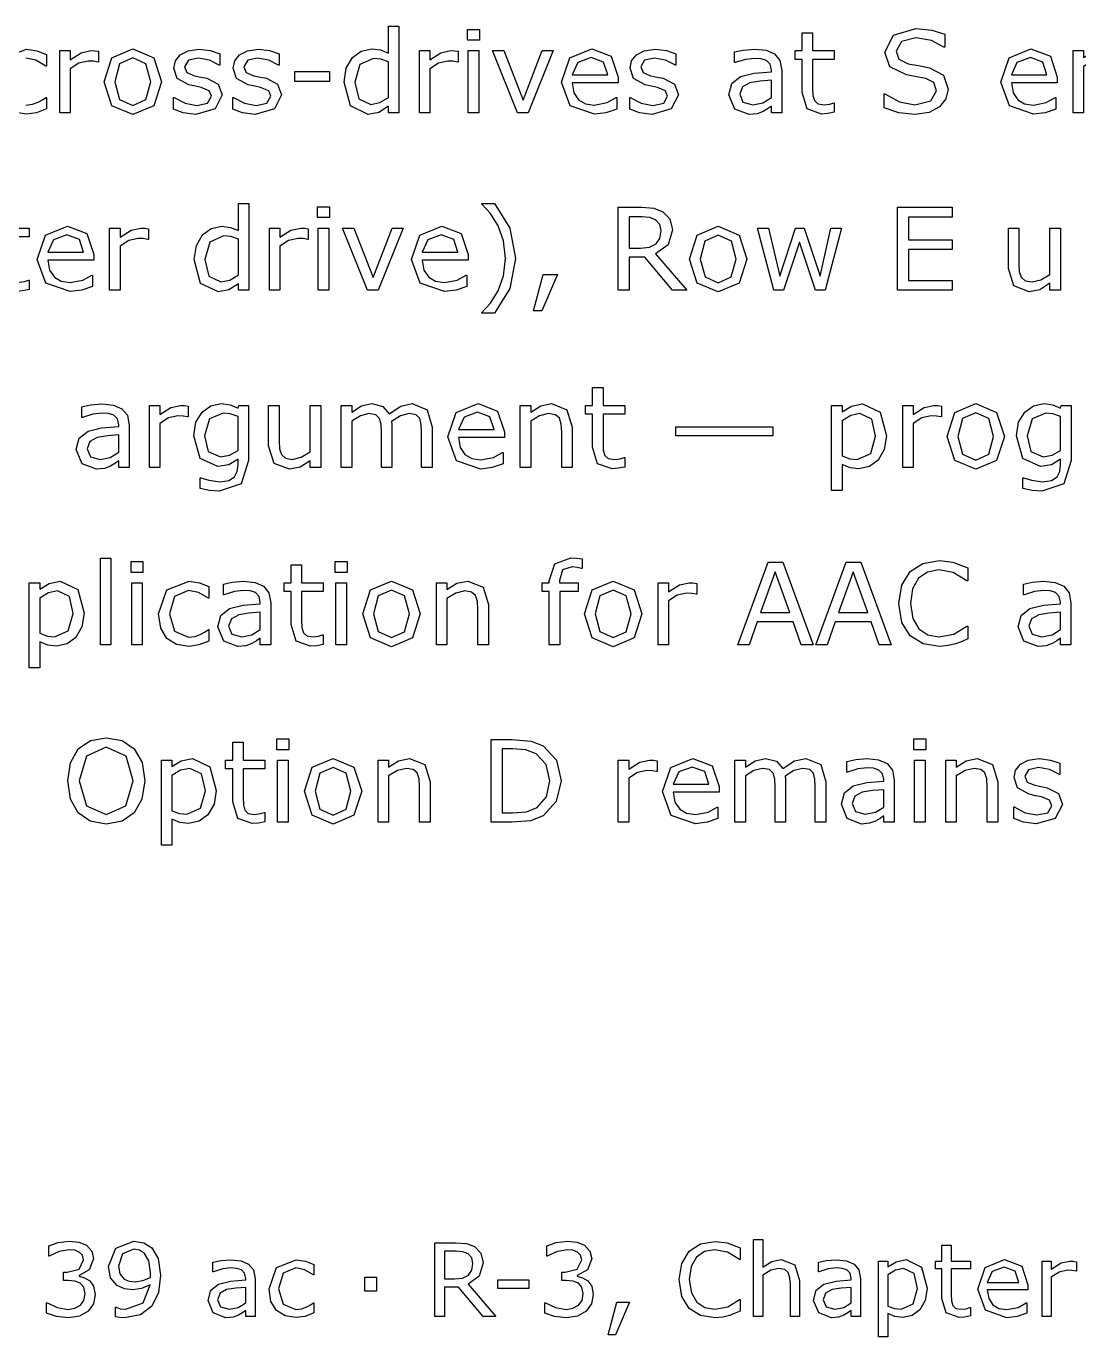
# Model space of a CAD drawing. Header units: inches. Extents: x -33163 to 19162, y -8858 to 30669.
# Drawn here: x 7019 to 7796, y 20212 to 21179 of the extents above; entities that cross this region are included whole.
import ezdxf

# ---------------------------------------------------------------- set-up
doc = ezdxf.new("R2010")
doc.units = ezdxf.units.IN
doc.layers.add('Layer 1', color=7, linetype='Continuous')
doc.layers.add('SOLID-2', color=253, linetype='Continuous')

# ---------------------------------------------------------------- blocks, each defined once
blk = doc.blocks.new('A$C0f725650')
at = {"layer": 'Layer 1', "color": 7}
for points in [[(114.457743, 26.458326), (114.239153, 26.458326), (114.239153, 26.594375), (114.042652, 26.46764), (113.820574, 26.42229), (113.45083, 26.601334), (113.314792, 27.097824), (113.361301, 27.391987), (113.4892, 27.61175), (113.672908, 27.746608), (113.891498, 27.793121), (114.072883, 27.771161), (114.239153, 27.704883), (114.239153, 28.267651), (114.457743, 28.267651), (114.457743, 26.458326)], [(116.139033, 27.974519), (115.892537, 27.974519), (115.892537, 28.201241), (116.139033, 28.201241), (116.139033, 27.974519)], [(125.923315, 26.952488), (125.875645, 26.75249), (125.744256, 26.585062), (125.52683, 26.468804), (125.229174, 26.42692), (124.891984, 26.461819), (124.588515, 26.565297), (124.588515, 26.85364), (124.604787, 26.85364), (124.908258, 26.685048), (125.231494, 26.625755), (125.56403, 26.705976), (125.683791, 26.919918), (125.626818, 27.089674), (125.455898, 27.174553), (125.266374, 27.212944), (125.051271, 27.251308), (124.709432, 27.417572), (124.598974, 27.725679), (124.782685, 28.08149), (125.248933, 28.221005), (125.583797, 28.186133), (125.853547, 28.10009), (125.853547, 27.82802), (125.837275, 27.82802), (125.576825, 27.96637), (125.247777, 28.022171), (124.950121, 27.945442), (124.838498, 27.747772), (124.89431, 27.578015), (125.09081, 27.48385), (125.302424, 27.444321), (125.534968, 27.396644), (125.825647, 27.241995), (125.923315, 26.952488), (125.923315, 26.952488)], [(123.54672, 26.469942), (123.411846, 26.443219), (123.282782, 26.432635), (122.980475, 26.539606), (122.876994, 26.882612), (122.876994, 27.573279), (122.72933, 27.573279), (122.72933, 27.756979), (122.876994, 27.756979), (122.876994, 28.1302), (123.095584, 28.1302), (123.095584, 27.756979), (123.54672, 27.756979), (123.54672, 27.573279), (123.095584, 27.573279), (123.095584, 26.981434), (123.100241, 26.82099), (123.132798, 26.714019), (123.202561, 26.645413), (123.33976, 26.624511), (123.451382, 26.639592), (123.535099, 26.666342), (123.546714, 26.666342), (123.54672, 26.469942)], [(107.100063, 26.539712), (106.891937, 26.458326), (106.683808, 26.429249), (106.425686, 26.469942)], [(106.221047, 27.605929), (106.683808, 27.7873), (106.902401, 27.755921), (107.100063, 27.679192), (107.100063, 27.436172), (107.088448, 27.436172), (106.881483, 27.555923), (106.674521, 27.59778)], [(106.674521, 26.61877), (106.809395, 26.636232), (106.932643, 26.681582), (107.022172, 26.732725), (107.088448, 26.780403), (107.100063, 26.780403), (107.100063, 26.539712)], [(108.190693, 27.518722), (108.179051, 27.518722), (108.083708, 27.535126), (107.975576, 27.540947), (107.78024, 27.495598), (107.598855, 27.380504), (107.598855, 26.4583), (107.380264, 26.4583), (107.380264, 27.757059), (107.598855, 27.757059), (107.598855, 27.565209), (107.82791, 27.712873), (108.031387, 27.757059), (108.11394, 27.753619), (108.190679, 27.7433), (108.190693, 27.518722)], [(109.5034, 27.10711), (109.340621, 26.60599), (108.904601, 26.42229), (108.466256, 26.60599), (108.304638, 27.10711), (108.466256, 27.608257), (108.904601, 27.793121), (109.340621, 27.608257), (109.5034, 27.10711), (109.5034, 27.10711)], [(110.769602, 26.832711), (110.621935, 26.540876), (110.220798, 26.42692), (109.955697, 26.460655), (109.754547, 26.53622), (109.754547, 26.781568), (109.766163, 26.781568), (109.996379, 26.657161), (110.239388, 26.611811), (110.464955, 26.658325), (110.546347, 26.804824), (110.502161, 26.921082), (110.332405, 26.988524), (110.210321, 27.012866), (110.074283, 27.043081), (109.831274, 27.175637), (109.760347, 27.391908), (109.792904, 27.543064), (109.894059, 27.669799), (110.059167, 27.755841), (110.284735, 27.788385), (110.519602, 27.759334), (110.718429, 27.690728), (110.718429, 27.457021), (110.706813, 27.457021), (110.503339, 27.5605), (110.268468, 27.603521), (110.066157, 27.557007), (109.983602, 27.420985), (110.033601, 27.300044), (110.191729, 27.233793), (110.326605, 27.205879), (110.452179, 27.180215), (110.687049, 27.060464), (110.769602, 26.832553), (110.769602, 26.832711)], [(112.010221, 26.832711), (111.862557, 26.540876), (111.461417, 26.42692), (111.196318, 26.460655), (110.995169, 26.53622), (110.995169, 26.781568), (111.006784, 26.781568), (111.237003, 26.657161), (111.480012, 26.611811), (111.705577, 26.658325), (111.786968, 26.804824), (111.742786, 26.921082), (111.573029, 26.988524), (111.450943, 27.012866), (111.314905, 27.043081), (111.071896, 27.175637), (111.000972, 27.391908), (111.033528, 27.543064), (111.134684, 27.669799), (111.299789, 27.755841), (111.525357, 27.788385), (111.760227, 27.759334), (111.95905, 27.690728), (111.95905, 27.457021), (111.947435, 27.457021), (111.743958, 27.5605), (111.50909, 27.603521), (111.306777, 27.557007), (111.224224, 27.420985), (111.27422, 27.300044), (111.43235, 27.233793), (111.567227, 27.205879), (111.692798, 27.180215), (111.927668, 27.060464), (112.010221, 26.832553), (112.010221, 26.832711)], [(115.698362, 27.518722), (115.686747, 27.518722), (115.591405, 27.535126), (115.483272, 27.540947), (115.287936, 27.495598), (115.106551, 27.380504), (115.106551, 26.4583), (114.88796, 26.4583), (114.88796, 27.757059), (115.106551, 27.757059), (115.106551, 27.565209), (115.335606, 27.712873), (115.539081, 27.757059), (115.621636, 27.753619), (115.698373, 27.7433), (115.698362, 27.518722)], [(116.12509, 26.458326), (115.906499, 26.458326), (115.906499, 27.757085), (116.12509, 27.757085), (116.12509, 26.458326)], [(117.680806, 27.757085), (117.155257, 26.458326), (116.935505, 26.458326), (116.413443, 27.757085), (116.650639, 27.757085), (117.052937, 26.723439), (117.451751, 27.757085), (117.680806, 27.757085)], [(119.033047, 27.085044), (118.07613, 27.085044), (118.112174, 26.875733), (118.211006, 26.730397), (118.354019, 26.646683), (118.537729, 26.61877), (118.803993, 26.671104), (118.995842, 26.775747), (119.007457, 26.775747), (119.007457, 26.537384), (118.781889, 26.459491), (118.540045, 26.428085), (118.035424, 26.602498), (117.854042, 27.100152), (118.027285, 27.605929), (118.485398, 27.793121), (118.890022, 27.639637), (119.033037, 27.20363), (119.033047, 27.085044)], [(120.292272, 26.832711), (120.144605, 26.540876), (119.743469, 26.42692), (119.47837, 26.460655), (119.277218, 26.53622), (119.277218, 26.781568), (119.288833, 26.781568), (119.519049, 26.657161), (119.762058, 26.611811), (119.987626, 26.658325), (120.069017, 26.804824), (120.024834, 26.921082), (119.855075, 26.988524), (119.732991, 27.012866), (119.596953, 27.043081), (119.353944, 27.175637), (119.283017, 27.391908), (119.315574, 27.543064), (119.416732, 27.669799), (119.581837, 27.755841), (119.807405, 27.788385), (120.042273, 27.759334), (120.241099, 27.690728), (120.241099, 27.457021), (120.229484, 27.457021), (120.026009, 27.5605), (119.791138, 27.603521), (119.588828, 27.557007), (119.506273, 27.420985), (119.556271, 27.300044), (119.714401, 27.233793), (119.849275, 27.205879), (119.974849, 27.180215), (120.209719, 27.060464), (120.292272, 26.832553), (120.292272, 26.832711)], [(122.451439, 26.458326), (122.23401, 26.458326), (122.23401, 26.596677), (122.154947, 26.540876), (122.059604, 26.485076), (121.934031, 26.44089), (121.767761, 26.42237), (121.470105, 26.538627), (121.348019, 26.835119), (121.410807, 27.073482), (121.592189, 27.217653), (121.877055, 27.288588), (122.23401, 27.316501), (122.23401, 27.350209), (122.207268, 27.473452), (122.132854, 27.550208), (122.021235, 27.586244), (121.885197, 27.595504), (121.693347, 27.572221), (121.474757, 27.507107), (121.463142, 27.507107), (121.463142, 27.729172), (121.648014, 27.767536), (121.886371, 27.788438), (122.124729, 27.765155), (122.301462, 27.688399), (122.413082, 27.550049), (122.451452, 27.3396), (122.451439, 26.458326)], [(128.199917, 27.085044), (127.243002, 27.085044), (127.279046, 26.875733), (127.377876, 26.730397), (127.520891, 26.646683), (127.704599, 26.61877), (127.970862, 26.671104), (128.162711, 26.775747), (128.174326, 26.775747), (128.174326, 26.537384), (127.948759, 26.459491), (127.706912, 26.428085), (127.202294, 26.602498), (127.020909, 27.100152), (127.194155, 27.605929), (127.652265, 27.793121), (128.056891, 27.639637), (128.199904, 27.20363), (128.199917, 27.085044)], [(129.617272, 26.458326), (129.398682, 26.458326), (129.398682, 27.197809), (129.388204, 27.365238), (129.349834, 27.488507), (129.266118, 27.560579), (129.124267, 27.584921), (128.937069, 27.540736), (128.749871, 27.427944), (128.749871, 26.4583), (128.531281, 26.4583), (128.531281, 27.757059), (128.749871, 27.757059), (128.749871, 27.612887), (128.961485, 27.745417), (129.185891, 27.793095), (129.506801, 27.66636), (129.617259, 27.301261), (129.617272, 26.458326)], [(109.277832, 27.10711), (109.179003, 27.481522), (108.904601, 27.604765), (108.627874, 27.481522), (108.530206, 27.10711), (108.629035, 26.736218), (108.904601, 26.610647), (109.177839, 26.735054), (109.277832, 27.10711), (109.277832, 27.10711)], [(114.239153, 26.778075), (114.239153, 27.523379), (114.081022, 27.578015), (113.928707, 27.593096), (113.642677, 27.465197), (113.540357, 27.102427), (113.619423, 26.750109), (113.872896, 26.630358), (114.061255, 26.671051), (114.239153, 26.778022), (114.239153, 26.778075)], [(118.82027, 27.252472), (118.733066, 27.518722), (118.47378, 27.612914), (118.193565, 27.509435), (118.07613, 27.252472), (118.82027, 27.252472)], [(127.987142, 27.252472), (127.899938, 27.518722), (127.640652, 27.612914), (127.360435, 27.509435), (127.243002, 27.252472), (127.987142, 27.252472)], [(113.011321, 27.110603), (112.285787, 27.110603), (112.285787, 27.321052), (113.011321, 27.321052), (113.011321, 27.110603)], [(122.23401, 26.778075), (122.23401, 27.139681), (121.99798, 27.122218), (121.784038, 27.088484), (121.631723, 27.00477), (121.573587, 26.850147), (121.641023, 26.681555), (121.846827, 26.625728), (122.057279, 26.669913), (122.23401, 26.778049), (122.23401, 26.778075)], [(106.738476, 22.76578), (106.603599, 22.739057), (106.474539, 22.728473), (106.172231, 22.835444), (106.06875, 23.17845), (106.06875, 23.869117), (105.921084, 23.869117), (105.921084, 24.052817), (106.06875, 24.052817), (106.06875, 24.426038), (106.287341, 24.426038), (106.287341, 24.052817), (106.738476, 24.052817), (106.738476, 23.869117), (106.287341, 23.869117), (106.287341, 23.277272), (106.291997, 23.116828), (106.324552, 23.009857), (106.394317, 22.941251), (106.531516, 22.920349), (106.643139, 22.93543), (106.726853, 22.96218), (106.738468, 22.96218), (106.738476, 22.76578)], [(111.327724, 22.754164), (111.109133, 22.754164), (111.109133, 22.890213), (110.912633, 22.763478), (110.690555, 22.718128), (110.320811, 22.897172), (110.184773, 23.393662), (110.231281, 23.687825), (110.359181, 23.907588), (110.542888, 24.042446), (110.761482, 24.088959), (110.942864, 24.066999), (111.109133, 24.000721), (111.109133, 24.563489), (111.327724, 24.563489), (111.327724, 22.754164)], [(113.009014, 24.270357), (112.762518, 24.270357), (112.762518, 24.497079), (113.009014, 24.497079), (113.009014, 24.270357)], [(116.890176, 23.419247), (116.776231, 22.790201), (116.456483, 22.275137), (116.190219, 22.275137), (116.190219, 22.286779), (116.369279, 22.483284), (116.528571, 22.741412), (116.642516, 23.055339), (116.685537, 23.419273), (116.642516, 23.782043), (116.528571, 24.097135), (116.369279, 24.355262), (116.190219, 24.551741), (116.190219, 24.563383), (116.456483, 24.563383), (116.776231, 24.048293), (116.890176, 23.419273), (116.890176, 23.419247)], [(120.468982, 22.754138), (120.170162, 22.754138), (119.59113, 23.442477), (119.26673, 23.442477), (119.26673, 22.754138), (119.036511, 22.754138), (119.036511, 24.485437), (119.521364, 24.485437), (119.782976, 24.464535), (119.971338, 24.392436), (120.11784, 24.242444), (120.171326, 24.014558), (120.077145, 23.700604), (119.817859, 23.511084), (120.468982, 22.754138)], [(126.005844, 22.754138), (124.865219, 22.754138), (124.865219, 24.485437), (126.005844, 24.485437), (126.005844, 24.280782), (125.095438, 24.280782), (125.095438, 23.806411), (126.005844, 23.806411), (126.005844, 23.601756), (125.095438, 23.601756), (125.095438, 22.958766), (126.005844, 22.958766), (126.005844, 22.754138)], [(108.089553, 23.380882), (107.132636, 23.380882), (107.16868, 23.171571), (107.267512, 23.026235), (107.410527, 22.942521), (107.594235, 22.914608), (107.860498, 22.966942), (108.052347, 23.071585), (108.063963, 23.071585), (108.063963, 22.833222), (107.838395, 22.755329), (107.59655, 22.723923), (107.09193, 22.898336), (106.910547, 23.39599), (107.083791, 23.901767), (107.541903, 24.088959), (107.946528, 23.935475), (108.089543, 23.499468), (108.089553, 23.380882)], [(115.903028, 23.380882), (114.94611, 23.380882), (114.982155, 23.171571), (115.080987, 23.026235), (115.224002, 22.942521), (115.40771, 22.914608), (115.673973, 22.966942), (115.865822, 23.071585), (115.877437, 23.071585), (115.877437, 22.833222), (115.65187, 22.755329), (115.410025, 22.723923), (114.905404, 22.898336), (114.724022, 23.39599), (114.897266, 23.901767), (115.355378, 24.088959), (115.760002, 23.935475), (115.903017, 23.499468), (115.903028, 23.380882)], [(119.930643, 23.998234), (119.903898, 24.129626), (119.817859, 24.22731), (119.699262, 24.273823), (119.537644, 24.287846), (119.26673, 24.287846), (119.26673, 23.634406), (119.499274, 23.634406), (119.689959, 23.652926), (119.828323, 23.724999), (119.905063, 23.836626), (119.930648, 23.998234), (119.930643, 23.998234)], [(121.723555, 23.402922), (121.560773, 22.901802), (121.124753, 22.718102), (120.686408, 22.901802), (120.52479, 23.402922), (120.686408, 23.904069), (121.124753, 24.088933), (121.560773, 23.904069), (121.723555, 23.402922), (121.723555, 23.402922)], [(107.876775, 23.54831), (107.789572, 23.81456), (107.530286, 23.908752), (107.250071, 23.805273), (107.132636, 23.54831), (107.876775, 23.54831)], [(109.231343, 23.81456), (109.219727, 23.81456), (109.124385, 23.830964), (109.01625, 23.836785), (108.820913, 23.791436), (108.639531, 23.676342), (108.639531, 22.754138), (108.420938, 22.754138), (108.420938, 24.052897), (108.639531, 24.052897), (108.639531, 23.861047), (108.868586, 24.008711), (109.072061, 24.052897), (109.154613, 24.049457), (109.231353, 24.039138), (109.231343, 23.81456)], [(111.109133, 23.073913), (111.109133, 23.819217), (110.951002, 23.873853), (110.798687, 23.888934), (110.51266, 23.761035), (110.41034, 23.398265), (110.489403, 23.045947), (110.742876, 22.926196), (110.931238, 22.966889), (111.109133, 23.07386), (111.109133, 23.073913)], [(112.568345, 23.81456), (112.55673, 23.81456), (112.461388, 23.830964), (112.353255, 23.836785), (112.157919, 23.791436), (111.976534, 23.676342), (111.976534, 22.754138), (111.757944, 22.754138), (111.757944, 24.052897), (111.976534, 24.052897), (111.976534, 23.861047), (112.205589, 24.008711), (112.409066, 24.052897), (112.491619, 24.049457), (112.568359, 24.039138), (112.568345, 23.81456)], [(112.99507, 22.754164), (112.77648, 22.754164), (112.77648, 24.052923), (112.99507, 24.052923), (112.99507, 22.754164)], [(114.550786, 24.052923), (114.025237, 22.754164), (113.805485, 22.754164), (113.283423, 24.052923), (113.520619, 24.052923), (113.92292, 23.019277), (114.321732, 24.052923), (114.550786, 24.052923)], [(115.69025, 23.54831), (115.603046, 23.81456), (115.34376, 23.908752), (115.063546, 23.805273), (114.94611, 23.54831), (115.69025, 23.54831)], [(121.497987, 23.402922), (121.399155, 23.777333), (121.124753, 23.900576), (120.848026, 23.777333), (120.750358, 23.402922), (120.84919, 23.03203), (121.124753, 22.906458), (121.397993, 23.030865), (121.497987, 23.402922), (121.497987, 23.402922)], [(123.695524, 24.052897), (123.357172, 22.754138), (123.154859, 22.754138), (122.821159, 23.755241), (122.489785, 22.754138), (122.288635, 22.754138), (121.946797, 24.052897), (122.174687, 24.052897), (122.413045, 23.047137), (122.737445, 24.052897), (122.917666, 24.052897), (123.250204, 23.047137), (123.475769, 24.052897), (123.695524, 24.052897)], [(128.267333, 22.754138), (128.048742, 22.754138), (128.048742, 22.898309), (127.837126, 22.764615), (127.613884, 22.718102), (127.2953, 22.842509), (127.181354, 23.209935), (127.181354, 24.052897), (127.399945, 24.052897), (127.399945, 23.313414), (127.409232, 23.143657), (127.448766, 23.02388), (127.530154, 22.94948), (127.675495, 22.926196), (127.860367, 22.970382), (128.048729, 23.083173), (128.048729, 24.05287), (128.267319, 24.05287), (128.267333, 22.754138)], [(117.76919, 23.085528), (117.441305, 22.323953), (117.271549, 22.323953), (117.47386, 23.085528), (117.76919, 23.085528)], [(119.172549, 19.061618), (119.037675, 19.034895), (118.908614, 19.024311), (118.606307, 19.131282), (118.502823, 19.474288), (118.502823, 20.164955), (118.355159, 20.164955), (118.355159, 20.348655), (118.502823, 20.348655), (118.502823, 20.721876), (118.721416, 20.721876), (118.721416, 20.348655), (119.172549, 20.348655), (119.172549, 20.164955), (118.721416, 20.164955), (118.721416, 19.57311), (118.726073, 19.412666), (118.75863, 19.305695), (118.828392, 19.237089), (118.965595, 19.216187), (119.077214, 19.231268), (119.160931, 19.258018), (119.172546, 19.258018), (119.172549, 19.061618)], [(108.829007, 19.049976), (108.611581, 19.049976), (108.611581, 19.188326), (108.532515, 19.132526), (108.437173, 19.076725), (108.311599, 19.03254), (108.14533, 19.014019), (107.847674, 19.130277), (107.725587, 19.426769), (107.788376, 19.665131), (107.969761, 19.809303), (108.254626, 19.880237), (108.611581, 19.908151), (108.611581, 19.941859), (108.584837, 20.065102), (108.510423, 20.141857), (108.398803, 20.177893), (108.262765, 20.187154), (108.070916, 20.16387), (107.852325, 20.098757), (107.84071, 20.098757), (107.84071, 20.320821), (108.025582, 20.359186), (108.26394, 20.380088), (108.502297, 20.356804), (108.679031, 20.280049), (108.79065, 20.141698), (108.82902, 19.931249), (108.829007, 19.049976)], [(110.060326, 20.110372), (110.048711, 20.110372), (109.953368, 20.126776), (109.845233, 20.132597), (109.649897, 20.087247), (109.468515, 19.972154), (109.468515, 19.049976), (109.249922, 19.049976), (109.249922, 20.348735), (109.468515, 20.348735), (109.468515, 20.156885), (109.69757, 20.304549), (109.901044, 20.348735), (109.983597, 20.345295), (110.060337, 20.334712), (110.060326, 20.110372)], [(111.319551, 19.19764), (111.169561, 18.712791), (110.707962, 18.558143), (110.505648, 18.573224), (110.312638, 18.613943), (110.312638, 18.837172), (110.324253, 18.837172), (110.494009, 18.786002), (110.726554, 18.754622), (110.911426, 18.781371), (111.025371, 18.855772), (111.083508, 18.965071), (111.100944, 19.108078), (111.100944, 19.226691), (110.911421, 19.108078), (110.682366, 19.069714), (110.312622, 19.237142), (110.176584, 19.711539), (110.223092, 19.999882), (110.352153, 20.210331), (110.535864, 20.338231), (110.750964, 20.384744), (110.939326, 20.361461), (111.100944, 20.292881), (111.114888, 20.348682), (111.319527, 20.348682), (111.319551, 19.19764)], [(112.826433, 19.049976), (112.607842, 19.049976), (112.607842, 19.194147), (112.396229, 19.060453), (112.172987, 19.01394), (111.8544, 19.138347), (111.740455, 19.505773), (111.740455, 20.348735), (111.959045, 20.348735), (111.959045, 19.609252), (111.968358, 19.439495), (112.00789, 19.319718), (112.089281, 19.245318), (112.234622, 19.222034), (112.419494, 19.26622), (112.607853, 19.379011), (112.607853, 20.348708), (112.826443, 20.348708), (112.826433, 19.049976)], [(115.151871, 19.049976), (114.933278, 19.049976), (114.933278, 19.789459), (114.925129, 19.951093), (114.893736, 20.0755), (114.816997, 20.151065), (114.67282, 20.176729), (114.489109, 20.130215), (114.305402, 20.013958), (114.311222, 19.951172), (114.313604, 19.881402), (114.313604, 19.049976), (114.095013, 19.049976), (114.095013, 19.789459), (114.086864, 19.952257), (114.055471, 20.076664), (113.978732, 20.151065), (113.834555, 20.176729), (113.654334, 20.132544), (113.475275, 20.019752), (113.475275, 19.049976), (113.256685, 19.049976), (113.256685, 20.348735), (113.475275, 20.348735), (113.475275, 20.204563), (113.67875, 20.337093), (113.896179, 20.384771), (114.120585, 20.32897), (114.258949, 20.174321), (114.500793, 20.334791), (114.7345, 20.384771), (115.049597, 20.254543), (115.151916, 19.892937), (115.151871, 19.049976)], [(116.659915, 19.676694), (115.702998, 19.676694), (115.739042, 19.467382), (115.837874, 19.322047), (115.980889, 19.238333), (116.164597, 19.210419), (116.43086, 19.262754), (116.622709, 19.367396), (116.634325, 19.367396), (116.634325, 19.129033), (116.408757, 19.05114), (116.166912, 19.019734), (115.662292, 19.194147), (115.480909, 19.691801), (115.654153, 20.197578), (116.112265, 20.384771), (116.516889, 20.231286), (116.659905, 19.79528), (116.659915, 19.676694)], [(118.07727, 19.049976), (117.858677, 19.049976), (117.858677, 19.789459), (117.848226, 19.956887), (117.809856, 20.080156), (117.726142, 20.152229), (117.584289, 20.17657), (117.397091, 20.132385), (117.209896, 20.019593), (117.209896, 19.049976), (116.991303, 19.049976), (116.991303, 20.348735), (117.209896, 20.348735), (117.209896, 20.204563), (117.421509, 20.337093), (117.645913, 20.384771), (117.966825, 20.258036), (118.077284, 19.892937), (118.07727, 19.049976)], [(124.635, 19.715085), (124.589655, 19.425552), (124.461756, 19.204651), (124.280371, 19.070931), (124.060616, 19.024417), (123.876909, 19.046378), (123.710639, 19.114984), (123.710639, 18.570843), (123.492049, 18.570843), (123.492049, 20.348629), (123.710639, 20.348629), (123.710639, 20.21258), (123.905976, 20.334685), (124.13852, 20.384665), (124.503613, 20.206786), (124.635, 19.714952), (124.635, 19.715085)], [(125.786092, 20.110398), (125.774477, 20.110398), (125.679134, 20.126802), (125.571002, 20.132623), (125.375665, 20.087274), (125.194281, 19.97218), (125.194281, 19.049976), (124.97569, 19.049976), (124.97569, 20.348735), (125.194281, 20.348735), (125.194281, 20.156885), (125.423335, 20.304549), (125.626813, 20.348735), (125.709365, 20.345295), (125.786105, 20.334712), (125.786092, 20.110398)], [(127.098799, 19.698786), (126.93602, 19.197666), (126.5, 19.013966), (126.061655, 19.197666), (125.900037, 19.698786), (126.061655, 20.199933), (126.5, 20.384797), (126.93602, 20.199933), (127.098799, 19.698786), (127.098799, 19.698786)], [(128.490575, 19.197666), (128.340582, 18.712818), (127.878983, 18.558169), (127.676672, 18.57325), (127.483659, 18.61397), (127.483659, 18.837198), (127.495274, 18.837198), (127.665031, 18.786028), (127.897575, 18.754648), (128.082447, 18.781398), (128.196393, 18.855799), (128.25453, 18.965098), (128.271966, 19.108105), (128.271966, 19.226717), (128.082442, 19.108105), (127.853385, 19.06974), (127.48364, 19.237168), (127.347603, 19.711566), (127.394111, 19.999908), (127.523174, 20.210358), (127.706882, 20.338257), (127.921986, 20.384771), (128.110348, 20.361487), (128.271966, 20.292908), (128.285909, 20.348708), (128.490548, 20.348708), (128.490575, 19.197666)], [(111.10096, 19.406925), (111.10096, 20.115028), (110.938178, 20.170829), (110.78935, 20.188291), (110.505648, 20.067377), (110.402165, 19.716249), (110.478904, 19.384859), (110.733542, 19.272093), (110.924227, 19.30813), (111.10096, 19.406951), (111.10096, 19.406925)], [(116.447137, 19.844122), (116.359934, 20.110372), (116.100647, 20.204563), (115.820433, 20.101085), (115.702998, 19.844122), (116.447137, 19.844122)], [(124.409432, 19.709264), (124.329205, 20.060392), (124.082709, 20.176676), (123.893186, 20.135983), (123.710639, 20.029012), (123.710639, 19.293022), (123.869931, 19.236031), (124.022247, 19.22095), (124.307113, 19.344192), (124.409432, 19.70929), (124.409432, 19.709264)], [(126.873232, 19.698786), (126.774402, 20.073198), (126.5, 20.196441), (126.223273, 20.073198), (126.125605, 19.698786), (126.224437, 19.327894), (126.5, 19.202323), (126.773238, 19.32673), (126.873232, 19.698786), (126.873232, 19.698786)], [(128.271984, 19.406951), (128.271984, 20.115055), (128.109202, 20.170855), (127.960374, 20.188318), (127.676672, 20.067403), (127.573189, 19.716275), (127.649928, 19.384885), (127.904563, 19.27212), (128.095251, 19.308156), (128.271984, 19.406978), (128.271984, 19.406951)], [(108.611581, 19.369725), (108.611581, 19.73133), (108.375549, 19.713868), (108.161607, 19.680133), (108.009292, 19.596419), (107.951155, 19.441797), (108.018595, 19.273178), (108.224395, 19.217378), (108.434847, 19.261563), (108.611581, 19.369698), (108.611581, 19.369725)], [(122.261891, 19.715085), (120.236437, 19.715085), (120.236437, 19.901113), (122.261891, 19.901113), (122.261891, 19.715085)], [(108.447648, 15.345788), (108.229057, 15.345788), (108.229057, 17.15498), (108.447648, 17.15498), (108.447648, 15.345788)], [(109.115048, 16.86198), (108.868552, 16.86198), (108.868552, 17.088702), (109.115048, 17.088702), (109.115048, 16.86198)], [(112.878778, 15.357403), (112.743901, 15.33068), (112.614841, 15.320097), (112.312533, 15.427067), (112.209052, 15.770073), (112.209052, 16.46074), (112.061386, 16.46074), (112.061386, 16.64444), (112.209052, 16.64444), (112.209052, 17.017661), (112.427643, 17.017661), (112.427643, 16.64444), (112.878778, 16.64444), (112.878778, 16.46074), (112.427643, 16.46074), (112.427643, 15.868895), (112.432299, 15.708451), (112.464854, 15.601481), (112.534619, 15.532874), (112.671818, 15.511972), (112.783438, 15.527053), (112.867155, 15.553803), (112.878796, 15.553803), (112.878778, 15.357403)], [(113.377583, 16.86198), (113.131087, 16.86198), (113.131087, 17.088702), (113.377583, 17.088702), (113.377583, 16.86198)], [(118.284232, 16.943393), (118.272617, 16.943393), (118.178436, 16.964295), (118.076117, 16.975936), (117.871478, 16.913151), (117.808692, 16.688758), (117.808692, 16.644573), (118.202855, 16.644573), (118.202855, 16.460873), (117.815669, 16.460873), (117.815669, 15.345814), (117.597076, 15.345814), (117.597076, 16.460873), (117.449412, 16.460873), (117.449412, 16.644573), (117.597076, 16.644573), (117.597076, 16.687594), (117.712185, 17.042214), (118.044724, 17.166621), (118.176111, 17.159742), (118.284243, 17.143338), (118.284232, 16.943393)], [(123.103699, 15.345814), (122.858367, 15.345814), (122.688611, 15.828334), (121.93982, 15.828334), (121.770063, 15.345814), (121.536357, 15.345814), (122.166549, 17.077113), (122.473507, 17.077113), (123.103699, 15.345814)], [(124.731506, 15.345814), (124.486172, 15.345814), (124.316415, 15.828334), (123.567624, 15.828334), (123.397868, 15.345814), (123.164162, 15.345814), (123.794356, 17.077113), (124.101312, 17.077113), (124.731506, 15.345814)], [(126.331405, 15.471385), (126.215134, 15.419077), (126.080258, 15.367907), (125.925617, 15.330706), (125.743071, 15.314302), (125.400068, 15.366637), (125.132643, 15.532901), (124.958235, 15.81312), (124.89545, 16.209598), (124.95591, 16.592132), (125.130318, 16.877009), (125.396581, 17.049094), (125.744232, 17.108387), (126.022124, 17.074679), (126.331405, 16.956066), (126.331405, 16.682831), (126.313969, 16.682831), (126.030265, 16.857244), (125.729122, 16.911881), (125.491926, 16.86886), (125.304728, 16.737494), (125.179154, 16.516567), (125.134972, 16.209598), (125.183806, 15.89567), (125.311705, 15.681729), (125.501229, 15.553829), (125.731445, 15.513136), (126.043055, 15.570101), (126.315131, 15.741022), (126.331403, 15.741022), (126.331405, 15.471385)], [(122.617684, 16.026004), (122.314215, 16.87595), (122.009582, 16.026004), (122.617684, 16.026004)], [(124.245489, 16.026004), (123.94202, 16.87595), (123.637387, 16.026004), (124.245489, 16.026004)], [(107.886054, 16.01087), (107.840708, 15.721337), (107.712808, 15.500436), (107.531426, 15.366716), (107.311671, 15.320202), (107.127961, 15.342163), (106.961694, 15.410769), (106.961694, 14.866628), (106.743103, 14.866628), (106.743103, 16.644414), (106.961694, 16.644414), (106.961694, 16.508365), (107.15703, 16.63047), (107.389572, 16.68045), (107.754668, 16.502571), (107.886054, 16.010738), (107.886054, 16.01087)], [(107.660487, 16.005049), (107.58026, 16.356177), (107.333764, 16.472461), (107.14424, 16.431768), (106.961694, 16.324798), (106.961694, 15.588807), (107.120986, 15.531816), (107.273301, 15.516735), (107.558167, 15.639977), (107.660487, 16.005075), (107.660487, 16.005049)], [(109.101104, 15.345788), (108.882514, 15.345788), (108.882514, 16.644546), (109.101104, 16.644546), (109.101104, 15.345788)], [(110.494041, 15.427173), (110.285915, 15.345788), (110.077789, 15.31671), (109.819664, 15.357403), (109.618515, 15.483), (109.487128, 15.694614), (109.44062, 15.993434), (109.615028, 16.49339), (110.077789, 16.674761), (110.296379, 16.643382), (110.494041, 16.566653), (110.494041, 16.323633), (110.482426, 16.323633), (110.275461, 16.443384), (110.068496, 16.485241), (109.77433, 16.35967), (109.667359, 15.993434), (109.772005, 15.631828), (110.068496, 15.506231), (110.203373, 15.523693), (110.326621, 15.569016), (110.416151, 15.620187), (110.482426, 15.667864), (110.494041, 15.667864), (110.494041, 15.427173)], [(111.783497, 15.345788), (111.566068, 15.345788), (111.566068, 15.484138), (111.487003, 15.428337), (111.39166, 15.372537), (111.266086, 15.328352), (111.099817, 15.309831), (110.802161, 15.426088), (110.680077, 15.72258), (110.742863, 15.960943), (110.924248, 16.105114), (111.209114, 16.176049), (111.566068, 16.203963), (111.566068, 16.23767), (111.539327, 16.360913), (111.464913, 16.437669), (111.35329, 16.473705), (111.217252, 16.482965), (111.025403, 16.459682), (110.806813, 16.394568), (110.795197, 16.394568), (110.795197, 16.616633), (110.980069, 16.654997), (111.218427, 16.675899), (111.456782, 16.652616), (111.633515, 16.57586), (111.745138, 16.43751), (111.783508, 16.227061), (111.783497, 15.345788)], [(113.36361, 15.345814), (113.145017, 15.345814), (113.145017, 16.644573), (113.36361, 16.644573), (113.36361, 15.345814)], [(114.90305, 15.994598), (114.740268, 15.493478), (114.304248, 15.309778), (113.865903, 15.493478), (113.704285, 15.994598), (113.865903, 16.495745), (114.304248, 16.680609), (114.740268, 16.495745), (114.90305, 15.994598), (114.90305, 15.994598)], [(114.677482, 15.994598), (114.57865, 16.369009), (114.304248, 16.492252), (114.027521, 16.369009), (113.929852, 15.994598), (114.028685, 15.623706), (114.304248, 15.498134), (114.577488, 15.622541), (114.677482, 15.994598), (114.677482, 15.994598)], [(116.327379, 15.345814), (116.108786, 15.345814), (116.108786, 16.085297), (116.098309, 16.252725), (116.059939, 16.375994), (115.976225, 16.448067), (115.834371, 16.472408), (115.647176, 16.428223), (115.459978, 16.315431), (115.459978, 15.345814), (115.241385, 15.345814), (115.241385, 16.644573), (115.459978, 16.644573), (115.459978, 16.500401), (115.671592, 16.632931), (115.895998, 16.680609), (116.216908, 16.553874), (116.327366, 16.188775), (116.327379, 15.345814)], [(119.529506, 15.994598), (119.366724, 15.493478), (118.930704, 15.309778), (118.492359, 15.493478), (118.330741, 15.994598), (118.492359, 16.495745), (118.930704, 16.680609), (119.366724, 16.495745), (119.529506, 15.994598), (119.529506, 15.994598)], [(119.303938, 15.994598), (119.205106, 16.369009), (118.930704, 16.492252), (118.653977, 16.369009), (118.556308, 15.994598), (118.655141, 15.623706), (118.930704, 15.498134), (119.203944, 15.622541), (119.303938, 15.994598), (119.303938, 15.994598)], [(120.678269, 16.40621), (120.666654, 16.40621), (120.571312, 16.422614), (120.463177, 16.428435), (120.26784, 16.383085), (120.086458, 16.267992), (120.086458, 15.345814), (119.867865, 15.345814), (119.867865, 16.644573), (120.086458, 16.644573), (120.086458, 16.452723), (120.315513, 16.600387), (120.518988, 16.644573), (120.60154, 16.641133), (120.67828, 16.63055), (120.678269, 16.40621)], [(128.485923, 15.345814), (128.268494, 15.345814), (128.268494, 15.484164), (128.189429, 15.428364), (128.094086, 15.372563), (127.968513, 15.328378), (127.802246, 15.309857), (127.50459, 15.426115), (127.382504, 15.722607), (127.445289, 15.960969), (127.626674, 16.105141), (127.91154, 16.176075), (128.268494, 16.203989), (128.268494, 16.237697), (128.241753, 16.36094), (128.167339, 16.437695), (128.055717, 16.473731), (127.919679, 16.482992), (127.727832, 16.459708), (127.509239, 16.394595), (127.497624, 16.394595), (127.497624, 16.616659), (127.682496, 16.655024), (127.920853, 16.675926), (128.159211, 16.652642), (128.335942, 16.575887), (128.447564, 16.437536), (128.485934, 16.227087), (128.485923, 15.345814)], [(111.566068, 15.665536), (111.566068, 16.027142), (111.330036, 16.009679), (111.116097, 15.975945), (110.963779, 15.892231), (110.905645, 15.737609), (110.973082, 15.56899), (111.178882, 15.513189), (111.389334, 15.557375), (111.566068, 15.66551), (111.566068, 15.665536)], [(128.268494, 15.665563), (128.268494, 16.027168), (128.032462, 16.009706), (127.818523, 15.975971), (127.666205, 15.892257), (127.608071, 15.737635), (127.675508, 15.569016), (127.881309, 15.513216), (128.091761, 15.557401), (128.268494, 15.665536), (128.268494, 15.665563)], [(108.935978, 13.174117), (109.097596, 12.88924), (109.154569, 12.506706), (109.096434, 12.123008), (108.935978, 11.84165), (108.682505, 11.664909), (108.349969, 11.605616), (108.01743, 11.666073), (107.763957, 11.84165), (107.602339, 12.124172), (107.546531, 12.506706), (107.602339, 12.885748), (107.765121, 13.174117), (108.018595, 13.34853), (108.349969, 13.408987), (108.683669, 13.347366), (108.935978, 13.174117), (108.935978, 13.174117)], [(108.915049, 12.506706), (108.763896, 13.026453), (108.35113, 13.210153), (107.936039, 13.026453), (107.78605, 12.506706), (107.939529, 11.984657), (108.35113, 11.804423), (108.76157, 11.984657), (108.915049, 12.506706), (108.915049, 12.506706)], [(111.660228, 11.653267), (111.525351, 11.626544), (111.39629, 11.615961), (111.093983, 11.722932), (110.990502, 12.065937), (110.990502, 12.756605), (110.842836, 12.756605), (110.842836, 12.940305), (110.990502, 12.940305), (110.990502, 13.313526), (111.209093, 13.313526), (111.209093, 12.940305), (111.660228, 12.940305), (111.660228, 12.756605), (111.209093, 12.756605), (111.209093, 12.164759), (111.213749, 12.004316), (111.246303, 11.897345), (111.316069, 11.828739), (111.453268, 11.807837), (111.564891, 11.822918), (111.648605, 11.849667), (111.66022, 11.849667), (111.660228, 11.653267)], [(112.159033, 13.157845), (111.912537, 13.157845), (111.912537, 13.384566), (112.159033, 13.384566), (112.159033, 13.157845)], [(117.847059, 12.505542), (117.743578, 12.077658), (117.470338, 11.780002), (117.205239, 11.674196), (116.821541, 11.641652), (116.38436, 11.641652), (116.38436, 13.372951), (116.81689, 13.372951), (117.219191, 13.335724), (117.472664, 13.235738), (117.748227, 12.941575), (117.847059, 12.505542), (117.847059, 12.505542)], [(117.606376, 12.508982), (117.535449, 12.851987), (117.323836, 13.07175), (117.106407, 13.151971), (116.830844, 13.175254), (116.614579, 13.175254), (116.614579, 11.839296), (116.830844, 11.839296), (117.120361, 11.863637), (117.348252, 11.95431), (117.541265, 12.171744), (117.606376, 12.508929), (117.606376, 12.508982)], [(125.454725, 13.157792), (125.208229, 13.157792), (125.208229, 13.384513), (125.454725, 13.384513), (125.454725, 13.157792)], [(110.645174, 12.306734), (110.599829, 12.017201), (110.47193, 11.796301), (110.290545, 11.662581), (110.07079, 11.616067), (109.887082, 11.638027), (109.720813, 11.706634), (109.720813, 11.162492), (109.502223, 11.162492), (109.502223, 12.940278), (109.720813, 12.940278), (109.720813, 12.80423), (109.91615, 12.926335), (110.148694, 12.976314), (110.513787, 12.798435), (110.645174, 12.306602), (110.645174, 12.306734)], [(112.145089, 11.641652), (111.926499, 11.641652), (111.926499, 12.940411), (112.145089, 12.940411), (112.145089, 11.641652)], [(113.684528, 12.290436), (113.521746, 11.789316), (113.085727, 11.605616), (112.647382, 11.789316), (112.485764, 12.290436), (112.647382, 12.791583), (113.085727, 12.976447), (113.521746, 12.791583), (113.684528, 12.290436), (113.684528, 12.290436)], [(115.108858, 11.641652), (114.890268, 11.641652), (114.890268, 12.381135), (114.87979, 12.548563), (114.841423, 12.671832), (114.757706, 12.743905), (114.615855, 12.768246), (114.428658, 12.724061), (114.24146, 12.611269), (114.24146, 11.641652), (114.022869, 11.641652), (114.022869, 12.940411), (114.24146, 12.940411), (114.24146, 12.796239), (114.453073, 12.928769), (114.677479, 12.976447), (114.998389, 12.849712), (115.108848, 12.484613), (115.108858, 11.641652)], [(119.849259, 12.701995), (119.837644, 12.701995), (119.742299, 12.718399), (119.634167, 12.72422), (119.43883, 12.67887), (119.257445, 12.563777), (119.257445, 11.641652), (119.038855, 11.641652), (119.038855, 12.940411), (119.257445, 12.940411), (119.257445, 12.748561), (119.486503, 12.896225), (119.689978, 12.940411), (119.77253, 12.936971), (119.84927, 12.926388), (119.849259, 12.701995)], [(121.142202, 12.268317), (120.185285, 12.268317), (120.221329, 12.059005), (120.320162, 11.91367), (120.463174, 11.829956), (120.646885, 11.802042), (120.913148, 11.854377), (121.104997, 11.959019), (121.116612, 11.959019), (121.116612, 11.720656), (120.891044, 11.642763), (120.6492, 11.611357), (120.144579, 11.78577), (119.963197, 12.283425), (120.13644, 12.789201), (120.594553, 12.976394), (120.999177, 12.822909), (121.142192, 12.386903), (121.142202, 12.268317)], [(123.368809, 11.641599), (123.150218, 11.641599), (123.150218, 12.381082), (123.142069, 12.542716), (123.110676, 12.667123), (123.033937, 12.742688), (122.88976, 12.768352), (122.706049, 12.721839), (122.522341, 12.605581), (122.528162, 12.542795), (122.530544, 12.473025), (122.530544, 11.641652), (122.311953, 11.641652), (122.311953, 12.381135), (122.303804, 12.543933), (122.272408, 12.66834), (122.195671, 12.742741), (122.051492, 12.768405), (121.871272, 12.72422), (121.692212, 12.611428), (121.692212, 11.641652), (121.473622, 11.641652), (121.473622, 12.940411), (121.692212, 12.940411), (121.692212, 12.796239), (121.89569, 12.928769), (122.113116, 12.976447), (122.337522, 12.920646), (122.475886, 12.765997), (122.717731, 12.926467), (122.951437, 12.976447), (123.266534, 12.846219), (123.368854, 12.484613), (123.368809, 11.641599)], [(124.798951, 11.641599), (124.581522, 11.641599), (124.581522, 11.77995), (124.502459, 11.724149), (124.407114, 11.668348), (124.281541, 11.624163), (124.115274, 11.605642), (123.817618, 11.7219), (123.695532, 12.018392), (123.75832, 12.256755), (123.939702, 12.400926), (124.224568, 12.471861), (124.581522, 12.499774), (124.581522, 12.533482), (124.554781, 12.656725), (124.480367, 12.73348), (124.368745, 12.769516), (124.232707, 12.778777), (124.04086, 12.755494), (123.822267, 12.69038), (123.810652, 12.69038), (123.810652, 12.912444), (123.995524, 12.950809), (124.233881, 12.971711), (124.472239, 12.948427), (124.648972, 12.871672), (124.760592, 12.733321), (124.798962, 12.522872), (124.798951, 11.641599)], [(125.440782, 11.641599), (125.222191, 11.641599), (125.222191, 12.940358), (125.440782, 12.940358), (125.440782, 11.641599)], [(126.959293, 11.641599), (126.740702, 11.641599), (126.740702, 12.381082), (126.730225, 12.54851), (126.691855, 12.671779), (126.608138, 12.743852), (126.466287, 12.768193), (126.279089, 12.724008), (126.091892, 12.611216), (126.091892, 11.641652), (125.873301, 11.641652), (125.873301, 12.940411), (126.091892, 12.940411), (126.091892, 12.796239), (126.303505, 12.928769), (126.527911, 12.976447), (126.848821, 12.849712), (126.959279, 12.484613), (126.959293, 11.641599)], [(128.308047, 12.015984), (128.16038, 11.724149), (127.759243, 11.610193), (127.494142, 11.643927), (127.292993, 11.719492), (127.292993, 11.96484), (127.304608, 11.96484), (127.534824, 11.840433), (127.777833, 11.795084), (128.003401, 11.841597), (128.084792, 11.988097), (128.040606, 12.104355), (127.87085, 12.171797), (127.748766, 12.196139), (127.612728, 12.226354), (127.369719, 12.35891), (127.298792, 12.57518), (127.331349, 12.726336), (127.432505, 12.853072), (127.597612, 12.939114), (127.82318, 12.971658), (128.058048, 12.942607), (128.256874, 12.874), (128.256874, 12.640294), (128.245259, 12.640294), (128.041784, 12.743772), (127.806913, 12.786794), (127.6046, 12.74028), (127.522047, 12.604258), (127.572046, 12.483317), (127.730174, 12.417065), (127.86505, 12.389152), (127.990624, 12.363487), (128.225492, 12.243737), (128.308047, 12.015825), (128.308047, 12.015984)], [(110.419606, 12.300913), (110.339379, 12.652042), (110.092883, 12.768326), (109.90336, 12.727633), (109.720813, 12.620662), (109.720813, 11.884671), (109.880105, 11.82768), (110.032421, 11.812599), (110.317286, 11.935842), (110.419606, 12.30094), (110.419606, 12.300913)], [(113.458961, 12.290436), (113.360129, 12.664847), (113.085727, 12.78809), (112.808999, 12.664847), (112.711331, 12.290436), (112.810164, 11.919544), (113.085727, 11.793972), (113.358967, 11.918379), (113.458961, 12.290436), (113.458961, 12.290436)], [(120.929425, 12.435745), (120.842221, 12.701995), (120.582935, 12.796186), (120.30272, 12.692708), (120.185285, 12.435745), (120.929425, 12.435745)], [(124.581522, 11.961348), (124.581522, 12.322953), (124.34549, 12.305491), (124.131551, 12.271756), (123.979236, 12.188042), (123.921099, 12.03342), (123.988536, 11.864801), (124.194337, 11.809001), (124.404789, 11.853186), (124.581522, 11.961321), (124.581522, 11.961348)], [(108.005416, 2.064065), (108.087063, 1.952437), (108.119104, 1.778818), (108.080864, 1.58554), (107.973377, 1.432585), (107.790442, 1.325085), (107.560998, 1.29098), (107.308819, 1.321989), (107.105214, 1.388135), (107.105214, 1.60414), (107.120719, 1.60414), (107.327424, 1.508017), (107.556868, 1.469785), (107.695362, 1.491481), (107.814215, 1.555563), (107.884496, 1.655813), (107.908256, 1.794296), (107.881385, 1.930742), (107.809037, 2.016519), (107.696383, 2.059937), (107.553757, 2.072373), (107.46074, 2.072373), (107.46074, 2.243955), (107.533085, 2.243955), (107.7832, 2.309069), (107.877252, 2.501288), (107.853466, 2.598443), (107.78732, 2.667685), (107.692237, 2.704911), (107.577514, 2.71523), (107.368742, 2.680093), (107.15997, 2.580875), (107.149625, 2.580875), (107.149625, 2.79688), (107.344961, 2.863026), (107.58267, 2.894035), (107.781108, 2.873398), (107.936137, 2.807252), (108.048791, 2.687343), (108.087032, 2.523037), (107.996081, 2.29875), (107.783177, 2.178867), (107.783177, 2.164315), (107.896863, 2.129179), (108.005384, 2.064065), (108.005416, 2.064065)], [(109.484392, 2.184979), (109.437884, 1.819114), (109.299393, 1.539026), (109.063748, 1.357126), (108.730953, 1.293044), (108.629668, 1.299394), (108.544916, 1.316856), (108.544916, 1.514261), (108.555262, 1.514261), (108.64001, 1.484284), (108.761967, 1.47079), (109.119567, 1.607209), (109.270461, 1.985484), (109.089595, 1.902802), (108.904593, 1.877931), (108.731992, 1.896452), (108.577997, 1.968789), (108.440538, 2.128994), (108.395064, 2.361536), (108.550092, 2.744969), (108.928363, 2.892765), (109.135069, 2.857629), (109.301468, 2.754283), (109.43686, 2.533091), (109.4844, 2.184794), (109.484392, 2.184979)], [(116.48034, 1.322915), (116.214722, 1.322915), (115.700026, 1.934763), (115.411673, 1.934763), (115.411673, 1.322915), (115.207034, 1.322915), (115.207034, 2.861836), (115.638016, 2.861836), (115.870558, 2.843315), (116.037992, 2.779233), (116.168214, 2.645909), (116.215757, 2.443345), (116.13204, 2.164289), (115.901565, 1.995829), (116.48034, 1.322915)], [(118.402702, 2.063959), (118.48435, 1.952331), (118.516388, 1.778712), (118.478148, 1.585434), (118.370661, 1.432479), (118.187728, 1.324979), (117.958285, 1.290874), (117.706103, 1.321883), (117.502498, 1.388029), (117.502498, 1.604034), (117.518003, 1.604034), (117.724708, 1.507911), (117.954149, 1.469679), (118.092643, 1.491375), (118.211499, 1.555457), (118.281777, 1.655707), (118.305563, 1.79419), (118.278692, 1.930636), (118.206345, 2.016414), (118.09369, 2.059832), (117.951062, 2.072267), (117.858045, 2.072267), (117.858045, 2.243849), (117.930392, 2.243849), (118.180505, 2.308963), (118.274557, 2.501182), (118.250797, 2.598337), (118.184651, 2.667579), (118.089566, 2.704806), (117.974845, 2.715124), (117.766073, 2.679988), (117.557299, 2.580769), (117.546953, 2.580769), (117.546953, 2.796775), (117.74229, 2.86292), (117.980002, 2.893929), (118.178439, 2.873292), (118.333469, 2.807146), (118.446123, 2.687237), (118.484363, 2.522931), (118.393413, 2.298644), (118.180505, 2.178762), (118.180505, 2.16421), (118.294194, 2.129073), (118.402715, 2.063959), (118.402702, 2.063959)], [(121.584932, 1.434543), (121.481578, 1.388029), (121.36169, 1.342547), (121.224231, 1.309474), (121.061968, 1.294922), (120.757075, 1.341436), (120.519366, 1.489232), (120.364336, 1.73831), (120.308525, 2.090735), (120.36227, 2.430777), (120.517297, 2.683983), (120.753975, 2.836965), (121.063, 2.88967), (121.310014, 2.859692), (121.584932, 2.754283), (121.584932, 2.511395), (121.569427, 2.511395), (121.317245, 2.666415), (121.049561, 2.714992), (120.838723, 2.67676), (120.672324, 2.559973), (120.560705, 2.363599), (120.52143, 2.090735), (120.564837, 1.811706), (120.678526, 1.621523), (120.846991, 1.507832), (121.051628, 1.471664), (121.328614, 1.522305), (121.570459, 1.674228), (121.584932, 1.674228), (121.584932, 1.434543)], [(122.82413, 1.322915), (122.629828, 1.322915), (122.629828, 1.980245), (122.620515, 2.129073), (122.58641, 2.23861), (122.511996, 2.302692), (122.385904, 2.324388), (122.219508, 2.285098), (122.053109, 2.184847), (122.053109, 1.322915), (121.858807, 1.322915), (121.858807, 2.931077), (122.053109, 2.931077), (122.053109, 2.349206), (122.241211, 2.467025), (122.440681, 2.509411), (122.725935, 2.396752), (122.82412, 2.072214), (122.82413, 1.322915)], [(126.387732, 1.333154), (126.267845, 1.309342), (126.153121, 1.300081), (125.884406, 1.395146), (125.792421, 1.700052), (125.792421, 2.313964), (125.661164, 2.313964), (125.661164, 2.477264), (125.792421, 2.477264), (125.792421, 2.809025), (125.986725, 2.809025), (125.986725, 2.477264), (126.387732, 2.477264), (126.387732, 2.313964), (125.986725, 2.313964), (125.986725, 1.787893), (125.990853, 1.645256), (126.019793, 1.550192), (126.081803, 1.489205), (126.20376, 1.470685), (126.302979, 1.484178), (126.377393, 1.507991), (126.387738, 1.507991), (126.387732, 1.333154)], [(109.275621, 2.229429), (109.242548, 2.486763), (109.151597, 2.637654), (109.047211, 2.7038), (108.926289, 2.724438), (108.690643, 2.63141), (108.604863, 2.369923), (108.632766, 2.209744), (108.726817, 2.101212), (108.829137, 2.057794), (108.95316, 2.047476), (109.116458, 2.069171), (109.271488, 2.132221), (109.273604, 2.174581), (109.275721, 2.229376), (109.275621, 2.229429)], [(111.456364, 1.322915), (111.263094, 1.322915), (111.263094, 1.445893), (111.192815, 1.396284), (111.108064, 1.346675), (110.996445, 1.30741), (110.848648, 1.291006), (110.584065, 1.394352), (110.475547, 1.657904), (110.531358, 1.869782), (110.692587, 1.997946), (110.945801, 2.060996), (111.263094, 2.085867), (111.263094, 2.115844), (111.239334, 2.225408), (111.173189, 2.293617), (111.07397, 2.325658), (110.953048, 2.33386), (110.782513, 2.313223), (110.588211, 2.255332), (110.577866, 2.255332), (110.577866, 2.452737), (110.742196, 2.486842), (110.954069, 2.505363), (111.165942, 2.484725), (111.323038, 2.416516), (111.422256, 2.293538), (111.456364, 2.106451), (111.456364, 1.322915)], [(112.684193, 1.395252), (112.499194, 1.322915), (112.314192, 1.296986), (112.084748, 1.333181), (111.905949, 1.444782), (111.789159, 1.6329), (111.747818, 1.898515), (111.902848, 2.342935), (112.314192, 2.504146), (112.508494, 2.476259), (112.684193, 2.408049), (112.684193, 2.192044), (112.673848, 2.192044), (112.489881, 2.298485), (112.305913, 2.335686), (112.044431, 2.224058), (111.949346, 1.898515), (112.042362, 1.577073), (112.305913, 1.465472), (112.425801, 1.481083), (112.535355, 1.521379), (112.614938, 1.566861), (112.673848, 1.60922), (112.684193, 1.60922), (112.684193, 1.395252)], [(116.001818, 2.428793), (115.978032, 2.54558), (115.901551, 2.632389), (115.796131, 2.673744), (115.65247, 2.686179), (115.41166, 2.686179), (115.41166, 2.10534), (115.618366, 2.10534), (115.787863, 2.121744), (115.910854, 2.185826), (115.979066, 2.285045), (116.001794, 2.428713), (116.001818, 2.428793)], [(124.095369, 1.322915), (123.902099, 1.322915), (123.902099, 1.445893), (123.831821, 1.396284), (123.74707, 1.346675), (123.63545, 1.30741), (123.487657, 1.291006), (123.223074, 1.394352), (123.114552, 1.657904), (123.170363, 1.869782), (123.331592, 1.997946), (123.584806, 2.060996), (123.902099, 2.085867), (123.902099, 2.115844), (123.87834, 2.225408), (123.812194, 2.293617), (123.712976, 2.325658), (123.592053, 2.33386), (123.421522, 2.313223), (123.227217, 2.255332), (123.216872, 2.255332), (123.216872, 2.452737), (123.381202, 2.486842), (123.593074, 2.505363), (123.804947, 2.484725), (123.962043, 2.416516), (124.061262, 2.293538), (124.095369, 2.106451), (124.095369, 1.322915)], [(125.485465, 1.914099), (125.445155, 1.656739), (125.331469, 1.460366), (125.170238, 1.341515), (124.974902, 1.300187), (124.811604, 1.319766), (124.66381, 1.380726), (124.66381, 0.897042), (124.469506, 0.897042), (124.469506, 2.477317), (124.66381, 2.477317), (124.66381, 2.356376), (124.837443, 2.464908), (125.044148, 2.509358), (125.368675, 2.351217), (125.485465, 1.914046), (125.485465, 1.914099)], [(127.588693, 1.879889), (126.738099, 1.879889), (126.77014, 1.693834), (126.857989, 1.564664), (126.985113, 1.490237), (127.148409, 1.465366), (127.385086, 1.511854), (127.55562, 1.604881), (127.565965, 1.604881), (127.565965, 1.393003), (127.365462, 1.323762), (127.150488, 1.295848), (126.701935, 1.450894), (126.540706, 1.893224), (126.694702, 2.34283), (127.101911, 2.509226), (127.46158, 2.37278), (127.588704, 1.985219), (127.588693, 1.879889)], [(128.603615, 2.265386), (128.59327, 2.265386), (128.508521, 2.279938), (128.412404, 2.28523), (128.238771, 2.244934), (128.077539, 2.14262), (128.077539, 1.322915), (127.883238, 1.322915), (127.883238, 2.47737), (128.077539, 2.47737), (128.077539, 2.30682), (128.281144, 2.438079), (128.462013, 2.47737), (128.535392, 2.474195), (128.603604, 2.464935), (128.603615, 2.265386)], [(125.284958, 1.908808), (125.213645, 2.220936), (124.994539, 2.324309), (124.826074, 2.288114), (124.66381, 2.193049), (124.66381, 1.538815), (124.805402, 1.488174), (124.940794, 1.47468), (125.194008, 1.584244), (125.284958, 1.908755), (125.284958, 1.908808)], [(127.399556, 2.028717), (127.322041, 2.265386), (127.091566, 2.3491), (126.842484, 2.257105), (126.738099, 2.028717), (127.399556, 2.028717)], [(111.263094, 1.60713), (111.263094, 1.928572), (111.053288, 1.912962), (110.863119, 1.882984), (110.727726, 1.808557), (110.67605, 1.671106), (110.735994, 1.521246), (110.91893, 1.471637), (111.105998, 1.510901), (111.263094, 1.607024), (111.263094, 1.60713)], [(113.994707, 1.851049), (113.747695, 1.851049), (113.747695, 2.143546), (113.994707, 2.143546), (113.994707, 1.851049)], [(117.171769, 1.902722), (116.526848, 1.902722), (116.526848, 2.089782), (117.171769, 2.089782), (117.171769, 1.902722)], [(123.902099, 1.60713), (123.902099, 1.928572), (123.692293, 1.912962), (123.502124, 1.882984), (123.366732, 1.808557), (123.315056, 1.671106), (123.375, 1.521246), (123.557935, 1.471637), (123.745003, 1.510901), (123.902099, 1.607024), (123.902099, 1.60713)], [(119.269831, 1.617475), (118.978377, 0.940513), (118.82748, 0.940513), (119.007314, 1.617475), (119.269831, 1.617475)]]:
    blk.add_lwpolyline(points, dxfattribs=at)

msp = doc.modelspace()

# ---------------------------------------------------------------- block references
at = {"layer": 'SOLID-2', "xscale": 35.3548193792485, "yscale": 35.3548193792485, "zscale": 35.3548193792485}
msp.add_blockref('A$C0f725650', (3247.20147, 20180.01122), dxfattribs=at)

doc.saveas('drawing.dxf')
